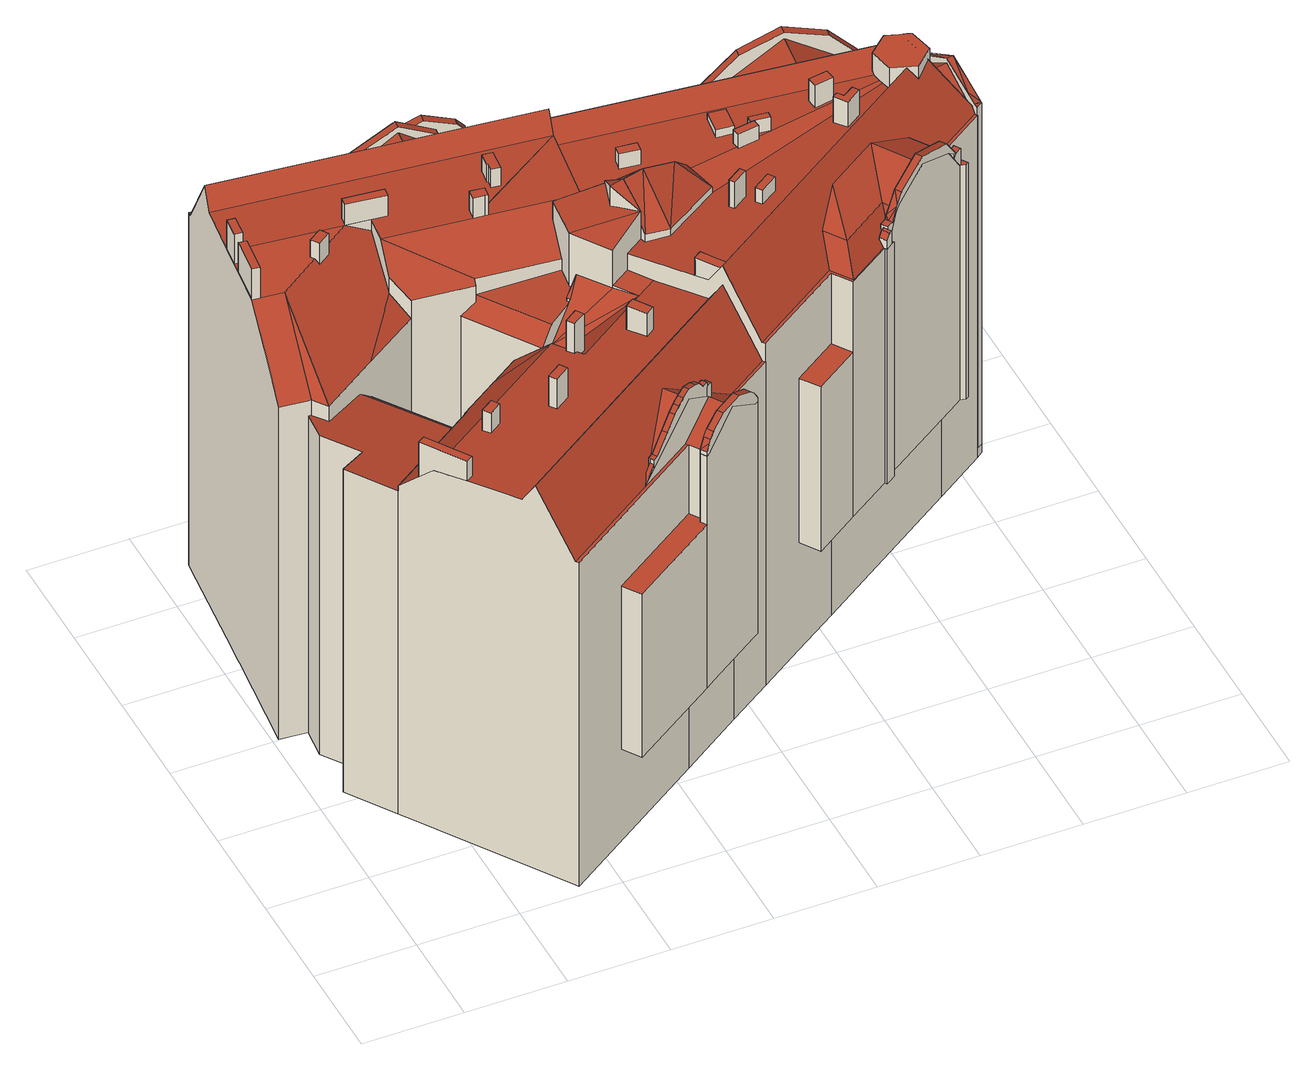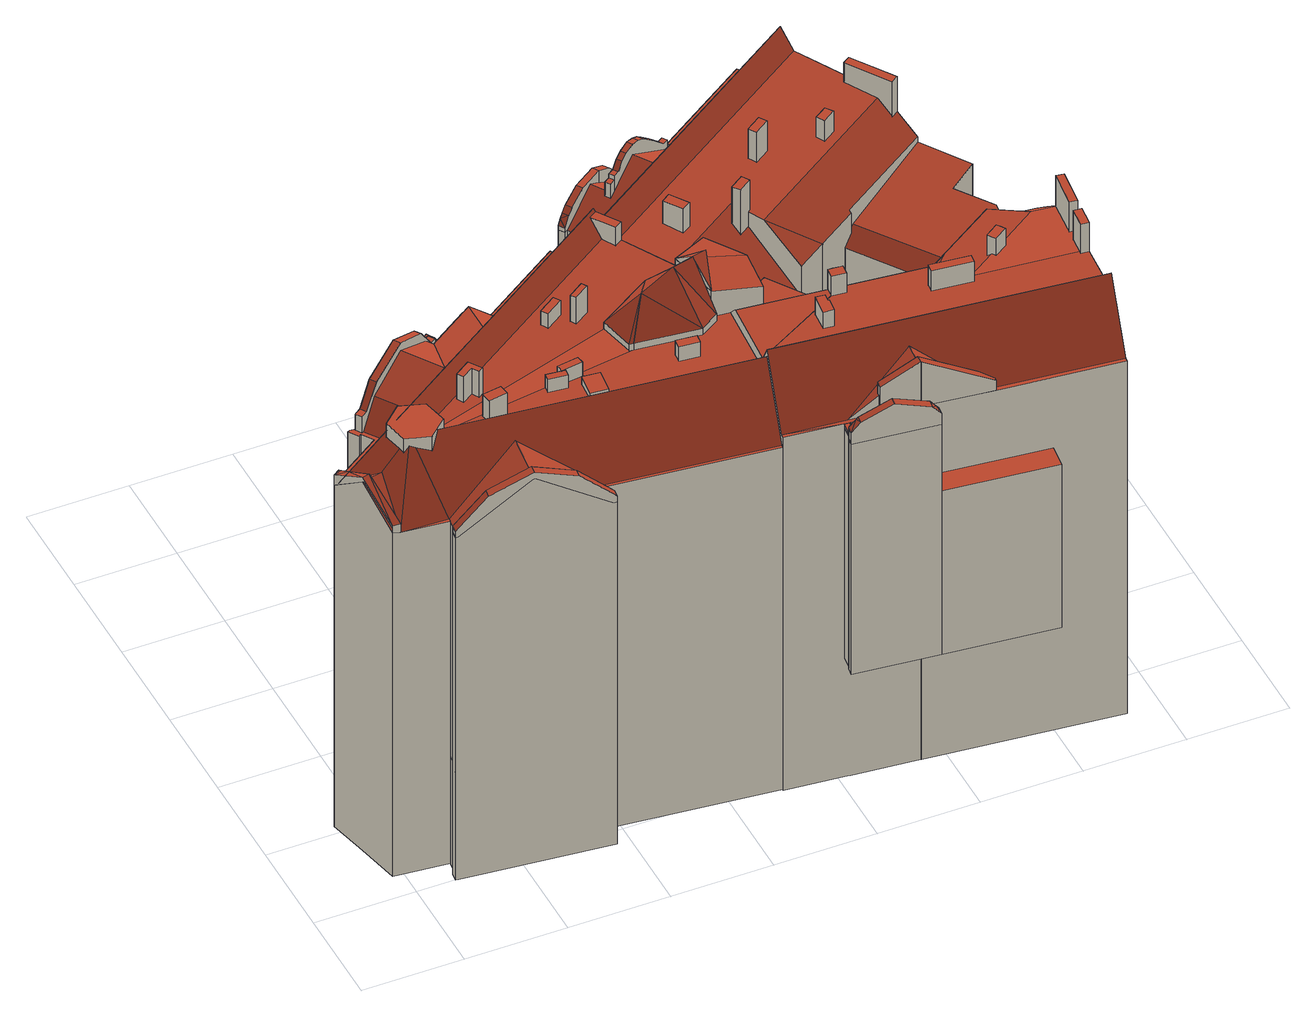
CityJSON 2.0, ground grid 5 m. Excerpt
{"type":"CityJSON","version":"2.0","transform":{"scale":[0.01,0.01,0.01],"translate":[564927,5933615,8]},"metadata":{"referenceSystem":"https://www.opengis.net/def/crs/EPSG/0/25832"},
"CityObjects":{
"building1":{"type":"Building","attributes":{"Grundfläche 2D":563.41,"Grundhöhe NN":8.93,"_sourceDataset":"Hamburg LoD3.0-HH Area 1 (2023), tile 6433","_sourceUrl":"https://suche.transparenz.hamburg.de/dataset/3d-gebaeudemodell-lod3-0-hh-hamburg5"},"children":["building1-1","building1-2","building1-3","building1-4","building1-5","building1-6","building1-7","building1-8","building1-9","building1-10","building1-11","building1-12","building1-13","building1-14","building1-15","building1-16","building1-17","building1-18","building1-19","building1-20","building1-21","building1-22","building1-23","building1-24","building1-25","building1-26","building1-27","building1-28","building1-29","building1-30","building1-31","building1-32","building1-33","building1-34"],"geometry":[{"type":"MultiSurface","lod":"3","boundaries":[[[0,1,2]],[[0,2,3]],[[1,4,2]],[[4,5,2]],[[6,7,8,9,5]],[[10,11,3,2]],[[4,6,5]],[[12,13,5,9,14]],[[13,15,5]],[[15,10,2]],[[5,15,2]],[[16,17,18,19]],[[20,21,22,23,24,25,26,27,28,29,30,31]],[[32,30,29,28,27,26,33,34]],[[35,36,37,38,39,40,41,42,30,32,34,43]],[[44,45,46,47,48,49]],[[50,44,49,48,51,52]],[[53,54,55,56,57,58,59,60,61,62,63]],[[59,64,60]],[[60,64,65,66]],[[60,66,65,67]],[[67,68,69,70,71]],[[60,67,71,70,72]],[[69,73,74]],[[75,74,73,76,77,78,79]],[[77,76,80,81]],[[16,19,75,79,78,82,83]],[[83,82,84,85]],[[86,45,44,87]],[[88,86,87]],[[42,41,40,89,90,91,92,30]],[[93,94,95,96,97,45,86]],[[98,88,87,44,50,62,61,60,99,100,92,91,90,101]],[[18,102,103,104,105,106,107,74,75,19]],[[69,74,107,106,108]],[[70,69,108,106,109]],[[100,99,60,72,70,109,106,92]],[[110,111,112,113,114,115,116,117,118,119,120,121,122,123]],[[14,8,124,125,126,127]],[[126,128,129,127]],[[130,131,132,133,134,135,136]],[[136,137,138,139,21,140,141,142,143,144,145,146,130]],[[147,148,149,150,151]],[[152,153,154,155]],[[152,155,156,157,158,159,160,161]],[[159,158,162,163,164,165,166,167,168,169,170,171]],[[172,161,173,174,175]],[[174,171,176,172,175]],[[152,161,172,176,171,170,169,151,150]],[[177,178,179,180,181,130,146,148,147]],[[145,148,146]],[[144,143,141,140,182,148,145]],[[142,141,143,144,143]],[[183,184,185,186,187,188,189,180,179,178,190]],[[187,186,185,191,192,193,194]],[[195,196,197,198,199,180,189,188,187]],[[198,197,200]],[[194,195,187]],[[201,202,203,204,205,206,207,208]],[[209,210,201,208,207,211,212,213,214,215,216,217,218]],[[219,220,221,222,223,224,225]],[[226,227,228,229]],[[230,231,232,233,234,235,219,225,227,226,236,237,238,239,240]],[[241,242,243,244,245,246,247,230,240,239,248,249,250,251]],[[251,250,252,253]],[[242,241,254,255]],[[217,216,256,257]],[[258,259,260]],[[258,260,261,262,263]],[[262,264,217]],[[262,217,263]],[[265,266,267,202,201]],[[243,268,269,270,222,271,272,245,244]],[[215,214,273,274]],[[273,223,222,270,269,268,243,242,255,274]],[[264,275,276,277,278,279,218,217]],[[103,280,20,31,30,106,105,104]],[[94,93,98,101,281,282,283,284,285,286,287,288,96,95]],[[46,45,97,96,47]],[[62,50,52,51,289,290,53,63]],[[106,30,92]],[[93,86,88,98]],[[291,261,292,293,294,295,296,297]],[[298,299,291,297,300,301]],[[302,303,304,305,306,307]],[[308,309,310,311,312,313,314]],[[315,316,317,318,312,311,319,320,321]],[[314,322,308]],[[323,324,325,326,327,328]],[[329,330,331,332]],[[181,180,199]],[[159,171,174,173,161,160]],[[131,130,181,199,198]],[[131,198,200,132]],[[201,210,209,218,279,278,277,265]],[[257,263,217]],[[222,221,220,219,235,234,233,232,231,230,247,246,245,272,271]],[[3,33,26,0]],[[0,26,25,1]],[[24,4,1,25]],[[23,6,4,24]],[[7,6,23,22]],[[13,12,37,36]],[[13,36,35,15]],[[43,10,15,35]],[[34,33,3,11,10,43]],[[140,21,20,280,103,102,18,17,333,334,154,153,152,150,149,148,182]],[[155,154,334,335,336,337,338,339,340,341,115,114,113,112,162,158,157,156]],[[111,163,162,112]],[[342,338,337,343]],[[344,168,167,166,165,164,163,111,110,123,122,327,326,345,346,347,342,343,348]],[[349,350,351,352,353,354,192,191,185,184,183,190,178,177,147,151,169,168,344]],[[320,194,193,192,354,355,321]],[[195,194,320,319]],[[310,309,356,357,200,197,196,195,319,311]],[[357,358,359,298,301,135,134,133,132,200]],[[136,135,301,300]],[[296,138,137,136,300,297]],[[261,291,299,264,262]],[[275,264,299,298,359,360]],[[361,362,363,224,223,273,214,213,212,211,207,206,205,318,364,365]],[[366,367,302,307,225,224,363,368]],[[369,370,371,372,252,250,249,248,239,238,237,236,226,229,304,373,374]],[[227,225,307,306]],[[229,228,305,304]],[[228,227,306,305]],[[253,252,372,375]],[[241,251,376,377]],[[251,253,375,376]],[[254,241,377,378,379]],[[259,258,294,293]],[[260,259,293,292]],[[260,292,261]],[[276,275,360,380,381,382,383,267,266,265,277]],[[384,202,267,383]],[[322,314,203,202,384,385]],[[204,203,314,313]],[[312,318,205,204,313]],[[303,302,367,386]],[[304,303,386,373]],[[215,274,255,254,281,101,90,89,40,39,38,256,216]],[[330,329,282,281,254,379,387,388,389,390]],[[284,283,332,391,392]],[[393,288,287,286,285,394,395]],[[396,53,290,289,51,48,47,96,397,398]],[[283,282,329,332]],[[285,284,392,394]],[[96,288,393,397]],[[53,396,399,54]],[[55,54,399,400]],[[401,59,58,402,403,404]],[[404,405,406,65,64,59,401]],[[56,55,400,407]],[[58,57,408,402]],[[56,407,408,57]],[[409,410,68,67,65,406]],[[73,69,68,410,411,412]],[[81,413,414,415,416,417,84,82,78,77]],[[418,76,73,412,411,419]],[[413,81,80,420,421,414]],[[420,80,76,418,419,421]],[[422,85,84,417,416,423]],[[424,16,83,425,426,427]],[[425,83,85,422,423,426]],[[17,16,424,427,333]],[[428,315,321,355]],[[429,316,315,428]],[[364,318,317,430]],[[430,317,316,429]],[[431,308,322,385]],[[356,309,308,431]],[[432,116,115,341]],[[433,118,117,434]],[[434,117,116,432]],[[119,118,433,435,324]],[[120,119,324,323]],[[122,121,328,327]],[[121,120,323,328]],[[436,325,324,435]],[[345,326,325,436]],[[331,330,390,437]],[[332,331,437,391]],[[138,296,295,126,125,139]],[[258,263,257,129,128,126,295,294]],[[256,38,37,12,127,129,257]],[[8,7,124]],[[12,14,127]],[[22,21,139,125,124,7]],[[378,377,366,368]],[[403,402,438,439]],[[439,438,440,441,442,443]],[[402,389,388,403]],[[442,441,390,387]],[[419,411,410,409,406,405,404,403,439,443,442,387,379,378,368,363,362,361,365,364,430,429,428,355,354,353,352,351,350,349,344,348,343,337,336,335,334,333,427,426,423,416,415,414,421],[356,431,385,384,383,382,381,380,360,359,358,357]],[[345,436,435,433,434,432,341,340,339,338,342,347,346]],[[422,425,424,412,418,420,413,417]],[[386,367,366,377,376,375,372,371,370,369,374,373]],[[402,408,407,400,399,396,398,397,393,395,394,392,391,437,390,389]]],"semantics":{"surfaces":[{"type":"RoofSurface"},{"type":"WallSurface"},{"type":"GroundSurface"},{"type":"OuterFloorSurface"},{"type":"OuterCeilingSurface"}],"values":[0,0,0,0,0,0,0,0,0,0,0,0,0,0,0,0,0,0,0,0,0,0,0,0,0,0,0,0,0,0,0,0,0,0,0,0,0,0,0,0,0,0,0,0,0,0,0,0,0,0,0,0,0,0,0,0,0,0,0,0,0,0,0,0,0,0,0,0,0,0,0,0,0,0,0,0,0,0,0,0,0,0,0,0,0,0,0,0,0,0,1,1,1,1,1,1,1,1,1,1,1,1,1,1,1,1,1,1,1,1,1,1,1,1,1,1,1,1,1,1,1,1,1,1,1,1,1,1,1,1,1,1,1,1,1,1,1,1,1,1,1,1,1,1,1,1,1,1,1,1,1,1,1,1,1,1,1,1,1,1,1,1,1,1,1,1,1,1,1,1,1,1,1,1,1,1,1,1,1,1,1,1,1,1,1,1,1,1,1,1,1,1,1,2,2,3,4,4]}}]},
"building1-1":{"type":"BuildingInstallation","attributes":{"relationToConstruction":"outside","_sourceDataset":"Hamburg LoD3.0-HH Area 1 (2023), tile 6433","_sourceUrl":"https://suche.transparenz.hamburg.de/dataset/3d-gebaeudemodell-lod3-0-hh-hamburg5"},"parents":["building1"],"geometry":[{"type":"MultiSurface","lod":"3","boundaries":[[[444,445,446]],[[445,447,448,446]],[[449,448,447,445]],[[450,451,452,449]],[[452,448,449]],[[453,454,451]],[[454,455,452,451]],[[446,68,69,444]],[[449,445,444,69,71,72,99,61,59,453,451,450]],[[452,455,454,456,457,64,66,67,68,446,448]],[[454,453,59,401,456]]],"semantics":{"surfaces":[{"type":"RoofSurface"},{"type":"WallSurface"}],"values":[0,0,0,0,0,0,0,1,1,1,1]}}]},
"building1-2":{"type":"BuildingInstallation","attributes":{"relationToConstruction":"outside","_sourceDataset":"Hamburg LoD3.0-HH Area 1 (2023), tile 6433","_sourceUrl":"https://suche.transparenz.hamburg.de/dataset/3d-gebaeudemodell-lod3-0-hh-hamburg5"},"parents":["building1"],"geometry":[{"type":"MultiSurface","lod":"3","boundaries":[[[458,459,460,461,462,463]],[[464,465,458,463,462,466,467]],[[461,468,469,466,462]],[[465,285,286,287,459,458]],[[94,284,285,465,464,467,466,469]],[[95,460,459,287]]],"semantics":{"surfaces":[{"type":"RoofSurface"},{"type":"WallSurface"}],"values":[0,0,1,1,1,1]}}]},
"building1-3":{"type":"BuildingInstallation","attributes":{"relationToConstruction":"outside","_sourceDataset":"Hamburg LoD3.0-HH Area 1 (2023), tile 6433","_sourceUrl":"https://suche.transparenz.hamburg.de/dataset/3d-gebaeudemodell-lod3-0-hh-hamburg5"},"parents":["building1"],"geometry":[{"type":"MultiSurface","lod":"3","boundaries":[[[470,471,472,473,474]],[[475,473,472,476]],[[477,478,471,470,474,479]],[[479,474,473,475]],[[476,472,471,478]]],"semantics":{"surfaces":[{"type":"RoofSurface"},{"type":"WallSurface"}],"values":[0,1,1,1,1]}}]},
"building1-4":{"type":"BuildingInstallation","attributes":{"relationToConstruction":"outside","_sourceDataset":"Hamburg LoD3.0-HH Area 1 (2023), tile 6433","_sourceUrl":"https://suche.transparenz.hamburg.de/dataset/3d-gebaeudemodell-lod3-0-hh-hamburg5"},"parents":["building1"],"geometry":[{"type":"MultiSurface","lod":"3","boundaries":[[[480,481,482,483,484,485]],[[486,484,483,487]],[[488,485,484,486]],[[489,490,481,480,485,488]],[[491,487,483,482,481,490]]],"semantics":{"surfaces":[{"type":"RoofSurface"},{"type":"WallSurface"}],"values":[0,1,1,1,1]}}]},
"building1-5":{"type":"BuildingInstallation","attributes":{"relationToConstruction":"outside","_sourceDataset":"Hamburg LoD3.0-HH Area 1 (2023), tile 6433","_sourceUrl":"https://suche.transparenz.hamburg.de/dataset/3d-gebaeudemodell-lod3-0-hh-hamburg5"},"parents":["building1"],"geometry":[{"type":"MultiSurface","lod":"3","boundaries":[[[492,493,494,495]],[[496,492,495,497]],[[498,493,492,496]],[[499,494,493,498]],[[497,495,494,499]]],"semantics":{"surfaces":[{"type":"RoofSurface"},{"type":"WallSurface"}],"values":[0,1,1,1,1]}}]},
"building1-6":{"type":"BuildingInstallation","attributes":{"relationToConstruction":"outside","_sourceDataset":"Hamburg LoD3.0-HH Area 1 (2023), tile 6433","_sourceUrl":"https://suche.transparenz.hamburg.de/dataset/3d-gebaeudemodell-lod3-0-hh-hamburg5"},"parents":["building1"],"geometry":[{"type":"MultiSurface","lod":"3","boundaries":[[[500,501,502,503]],[[500,504,505,501]],[[502,506,507,503]],[[501,505,506,502]],[[503,507,504,500]]],"semantics":{"surfaces":[{"type":"RoofSurface"},{"type":"WallSurface"}],"values":[0,1,1,1,1]}}]},
"building1-7":{"type":"BuildingInstallation","attributes":{"relationToConstruction":"outside","_sourceDataset":"Hamburg LoD3.0-HH Area 1 (2023), tile 6433","_sourceUrl":"https://suche.transparenz.hamburg.de/dataset/3d-gebaeudemodell-lod3-0-hh-hamburg5"},"parents":["building1"],"geometry":[{"type":"MultiSurface","lod":"3","boundaries":[[[508,509,510,511,512]],[[513,27,514,511,510]],[[511,514,515,512]],[[512,515,28,516,509,508]],[[509,516,513,510]]],"semantics":{"surfaces":[{"type":"RoofSurface"},{"type":"WallSurface"}],"values":[0,1,1,1,1]}}]},
"building1-8":{"type":"BuildingInstallation","attributes":{"relationToConstruction":"outside","_sourceDataset":"Hamburg LoD3.0-HH Area 1 (2023), tile 6433","_sourceUrl":"https://suche.transparenz.hamburg.de/dataset/3d-gebaeudemodell-lod3-0-hh-hamburg5"},"parents":["building1"],"geometry":[{"type":"MultiSurface","lod":"3","boundaries":[[[517,518,519,520]],[[521,517,520,522]],[[523,518,517,521]],[[524,519,518,523]],[[522,520,519,524]]],"semantics":{"surfaces":[{"type":"RoofSurface"},{"type":"WallSurface"}],"values":[0,1,1,1,1]}}]},
"building1-9":{"type":"BuildingInstallation","attributes":{"relationToConstruction":"outside","_sourceDataset":"Hamburg LoD3.0-HH Area 1 (2023), tile 6433","_sourceUrl":"https://suche.transparenz.hamburg.de/dataset/3d-gebaeudemodell-lod3-0-hh-hamburg5"},"parents":["building1"],"geometry":[{"type":"MultiSurface","lod":"3","boundaries":[[[525,526,527,509,528,529]],[[516,530,528,509,527,531]],[[532,529,528,530]],[[529,532,533,525]],[[525,533,534,531,527,526]]],"semantics":{"surfaces":[{"type":"RoofSurface"},{"type":"WallSurface"}],"values":[0,1,1,1,1]}}]},
"building1-10":{"type":"BuildingInstallation","attributes":{"relationToConstruction":"outside","_sourceDataset":"Hamburg LoD3.0-HH Area 1 (2023), tile 6433","_sourceUrl":"https://suche.transparenz.hamburg.de/dataset/3d-gebaeudemodell-lod3-0-hh-hamburg5"},"parents":["building1"],"geometry":[{"type":"MultiSurface","lod":"3","boundaries":[[[535,536,537,538,539,540,541,542,543,544,545]],[[540,546,108,107,547,543,542,541]],[[548,109,546,540,539]],[[549,100,548,539,538]],[[105,550,544,543,547]],[[535,545,544,550,31,29,32,42,551,537,536]],[[91,549,538,537,551]]],"semantics":{"surfaces":[{"type":"RoofSurface"},{"type":"WallSurface"}],"values":[0,1,1,1,1,1,1]}}]},
"building1-11":{"type":"BuildingInstallation","attributes":{"relationToConstruction":"outside","_sourceDataset":"Hamburg LoD3.0-HH Area 1 (2023), tile 6433","_sourceUrl":"https://suche.transparenz.hamburg.de/dataset/3d-gebaeudemodell-lod3-0-hh-hamburg5"},"parents":["building1"],"geometry":[{"type":"MultiSurface","lod":"3","boundaries":[[[552,553,554,555]],[[556,557,558,553,552]],[[555,559,560]],[[559,561,562,560]],[[554,559,555]],[[563,564,556]],[[564,557,556]],[[565,564,563]],[[556,552,555,560,118,119,563]],[[563,119,120,565]],[[553,558,557,564,565,120,121,566,567,568,569,570,571,572,116,117,562,561,559,554]],[[562,117,118,560]]],"semantics":{"surfaces":[{"type":"RoofSurface"},{"type":"WallSurface"}],"values":[0,0,0,0,0,0,0,0,1,1,1,1]}}]},
"building1-12":{"type":"BuildingInstallation","attributes":{"relationToConstruction":"outside","_sourceDataset":"Hamburg LoD3.0-HH Area 1 (2023), tile 6433","_sourceUrl":"https://suche.transparenz.hamburg.de/dataset/3d-gebaeudemodell-lod3-0-hh-hamburg5"},"parents":["building1"],"geometry":[{"type":"MultiSurface","lod":"3","boundaries":[[[567,566,166,165]],[[121,122,166,566]],[[123,165,166,122]],[[123,568,567,165]]],"semantics":{"surfaces":[{"type":"RoofSurface"},{"type":"WallSurface"}],"values":[0,1,1,1]}}]},
"building1-13":{"type":"BuildingInstallation","attributes":{"relationToConstruction":"outside","_sourceDataset":"Hamburg LoD3.0-HH Area 1 (2023), tile 6433","_sourceUrl":"https://suche.transparenz.hamburg.de/dataset/3d-gebaeudemodell-lod3-0-hh-hamburg5"},"parents":["building1"],"geometry":[{"type":"MultiSurface","lod":"3","boundaries":[[[571,156,155,572]],[[157,156,571]],[[570,113,157,571]],[[157,113,114,115,155,156]],[[155,115,116,572]]],"semantics":{"surfaces":[{"type":"RoofSurface"},{"type":"WallSurface"}],"values":[0,0,1,1,1]}}]},
"building1-14":{"type":"BuildingInstallation","attributes":{"relationToConstruction":"outside","_sourceDataset":"Hamburg LoD3.0-HH Area 1 (2023), tile 6433","_sourceUrl":"https://suche.transparenz.hamburg.de/dataset/3d-gebaeudemodell-lod3-0-hh-hamburg5"},"parents":["building1"],"geometry":[{"type":"MultiSurface","lod":"3","boundaries":[[[573,574,9]],[[574,575,127,9]],[[573,124,576,574]],[[574,576,577,127,575]],[[8,124,573,9]],[[14,9,127]]],"semantics":{"surfaces":[{"type":"RoofSurface"},{"type":"WallSurface"}],"values":[0,0,1,1,1,1]}}]},
"building1-15":{"type":"BuildingInstallation","attributes":{"relationToConstruction":"outside","_sourceDataset":"Hamburg LoD3.0-HH Area 1 (2023), tile 6433","_sourceUrl":"https://suche.transparenz.hamburg.de/dataset/3d-gebaeudemodell-lod3-0-hh-hamburg5"},"parents":["building1"],"geometry":[{"type":"MultiSurface","lod":"3","boundaries":[[[578,579,580,581,582,583,584]],[[581,585,586,587,583,582]],[[583,587,588,584]],[[578,589,590,579]],[[584,588,589,578]],[[579,590,591,580]],[[580,591,585,581]]],"semantics":{"surfaces":[{"type":"RoofSurface"},{"type":"WallSurface"}],"values":[0,1,1,1,1,1,1]}}]},
"building1-16":{"type":"BuildingInstallation","attributes":{"relationToConstruction":"outside","_sourceDataset":"Hamburg LoD3.0-HH Area 1 (2023), tile 6433","_sourceUrl":"https://suche.transparenz.hamburg.de/dataset/3d-gebaeudemodell-lod3-0-hh-hamburg5"},"parents":["building1"],"geometry":[{"type":"MultiSurface","lod":"3","boundaries":[[[592,593,594,595,596,597,598,599]],[[600,596,595,141]],[[596,600,601,597]],[[597,601,146,598]],[[598,146,145,144,143,593,592,599]],[[593,143,142,141,595,594]]],"semantics":{"surfaces":[{"type":"RoofSurface"},{"type":"WallSurface"}],"values":[0,1,1,1,1,1]}}]},
"building1-17":{"type":"BuildingInstallation","attributes":{"relationToConstruction":"outside","_sourceDataset":"Hamburg LoD3.0-HH Area 1 (2023), tile 6433","_sourceUrl":"https://suche.transparenz.hamburg.de/dataset/3d-gebaeudemodell-lod3-0-hh-hamburg5"},"parents":["building1"],"geometry":[{"type":"MultiSurface","lod":"3","boundaries":[[[602,603,604,605,606,607]],[[606,608,609,610,611,612,613,614,615,602,607]],[[616,613,612,170]],[[602,615,614,613,616,176,175,617,603]],[[162,606,605,158]],[[606,162,163,608]],[[608,163,164,165,166,167,611,610,609]],[[170,612,611,167]],[[603,617,173,160,158,605,604]]],"semantics":{"surfaces":[{"type":"RoofSurface"},{"type":"WallSurface"}],"values":[0,0,1,1,1,1,1,1,1]}}]},
"building1-18":{"type":"BuildingInstallation","attributes":{"relationToConstruction":"outside","_sourceDataset":"Hamburg LoD3.0-HH Area 1 (2023), tile 6433","_sourceUrl":"https://suche.transparenz.hamburg.de/dataset/3d-gebaeudemodell-lod3-0-hh-hamburg5"},"parents":["building1"],"geometry":[{"type":"MultiSurface","lod":"3","boundaries":[[[618,619,620,621,622,623]],[[621,185,186,622]],[[622,186,624,625,618,623]],[[183,619,618,625]],[[619,183,184,185,621,620]]],"semantics":{"surfaces":[{"type":"RoofSurface"},{"type":"WallSurface"}],"values":[0,1,1,1,1]}}]},
"building1-19":{"type":"BuildingInstallation","attributes":{"relationToConstruction":"outside","_sourceDataset":"Hamburg LoD3.0-HH Area 1 (2023), tile 6433","_sourceUrl":"https://suche.transparenz.hamburg.de/dataset/3d-gebaeudemodell-lod3-0-hh-hamburg5"},"parents":["building1"],"geometry":[{"type":"MultiSurface","lod":"3","boundaries":[[[626,627,628,629,630,631]],[[629,628,177,178,190,630]],[[630,190,632,631]],[[179,633,627,626,631,632]],[[627,633,177,628]]],"semantics":{"surfaces":[{"type":"RoofSurface"},{"type":"WallSurface"}],"values":[0,1,1,1,1]}}]},
"building1-20":{"type":"BuildingInstallation","attributes":{"relationToConstruction":"outside","_sourceDataset":"Hamburg LoD3.0-HH Area 1 (2023), tile 6433","_sourceUrl":"https://suche.transparenz.hamburg.de/dataset/3d-gebaeudemodell-lod3-0-hh-hamburg5"},"parents":["building1"],"geometry":[{"type":"MultiSurface","lod":"3","boundaries":[[[634,635,636,637,638,639]],[[189,640,638,637,636,641]],[[642,639,638,640]],[[188,643,635,634,639,642]],[[641,636,635,643]]],"semantics":{"surfaces":[{"type":"RoofSurface"},{"type":"WallSurface"}],"values":[0,1,1,1,1]}}]},
"building1-21":{"type":"BuildingInstallation","attributes":{"relationToConstruction":"outside","_sourceDataset":"Hamburg LoD3.0-HH Area 1 (2023), tile 6433","_sourceUrl":"https://suche.transparenz.hamburg.de/dataset/3d-gebaeudemodell-lod3-0-hh-hamburg5"},"parents":["building1"],"geometry":[{"type":"MultiSurface","lod":"3","boundaries":[[[644,645,646,647]],[[645,180,181,648,646]],[[649,647,646,648]],[[647,649,650,644]],[[644,650,180,645]]],"semantics":{"surfaces":[{"type":"RoofSurface"},{"type":"WallSurface"}],"values":[0,1,1,1,1]}}]},
"building1-22":{"type":"BuildingInstallation","attributes":{"relationToConstruction":"outside","_sourceDataset":"Hamburg LoD3.0-HH Area 1 (2023), tile 6433","_sourceUrl":"https://suche.transparenz.hamburg.de/dataset/3d-gebaeudemodell-lod3-0-hh-hamburg5"},"parents":["building1"],"geometry":[{"type":"MultiSurface","lod":"3","boundaries":[[[651,652,653,654,655]],[[654,653,656,657]],[[657,656,658,659,660,661]],[[660,662,663,664,661]],[[664,663,665,666]],[[667,668,651,669]],[[667,669,670]],[[651,655,669]],[[666,665,671,672,673]],[[672,674,673]],[[667,253,251,675,676,240,677,659,658,656,653,652,651,668]],[[659,677,678,660]],[[679,227,228,672,671,665,663,662,660,678,680]],[[654,657,661,664,666,673,674,229,226,236,237,238,239,248,249,250,252,670,669,655]],[[672,228,229,674]],[[670,252,253,667]]],"semantics":{"surfaces":[{"type":"RoofSurface"},{"type":"WallSurface"}],"values":[0,0,0,0,0,0,0,0,0,0,1,1,1,1,1,1]}}]},
"building1-23":{"type":"BuildingInstallation","attributes":{"relationToConstruction":"outside","_sourceDataset":"Hamburg LoD3.0-HH Area 1 (2023), tile 6433","_sourceUrl":"https://suche.transparenz.hamburg.de/dataset/3d-gebaeudemodell-lod3-0-hh-hamburg5"},"parents":["building1"],"geometry":[{"type":"MultiSurface","lod":"3","boundaries":[[[681,682,683,684]],[[685,682,681,686]],[[686,681,684,687]],[[688,683,682,685]],[[687,684,683,688]]],"semantics":{"surfaces":[{"type":"RoofSurface"},{"type":"WallSurface"}],"values":[0,1,1,1,1]}}]},
"building1-24":{"type":"BuildingInstallation","attributes":{"relationToConstruction":"outside","_sourceDataset":"Hamburg LoD3.0-HH Area 1 (2023), tile 6433","_sourceUrl":"https://suche.transparenz.hamburg.de/dataset/3d-gebaeudemodell-lod3-0-hh-hamburg5"},"parents":["building1"],"geometry":[{"type":"MultiSurface","lod":"3","boundaries":[[[689,690,691,692]],[[692,693,694,689]],[[695,690,689,694]],[[690,695,696,691]],[[693,692,691,696]]],"semantics":{"surfaces":[{"type":"RoofSurface"},{"type":"WallSurface"}],"values":[0,1,1,1,1]}}]},
"building1-25":{"type":"BuildingInstallation","attributes":{"relationToConstruction":"outside","_sourceDataset":"Hamburg LoD3.0-HH Area 1 (2023), tile 6433","_sourceUrl":"https://suche.transparenz.hamburg.de/dataset/3d-gebaeudemodell-lod3-0-hh-hamburg5"},"parents":["building1"],"geometry":[{"type":"MultiSurface","lod":"3","boundaries":[[[697,698,699,700]],[[697,701,702,698]],[[703,700,699,704]],[[704,699,698,702]],[[700,703,701,697]]],"semantics":{"surfaces":[{"type":"RoofSurface"},{"type":"WallSurface"}],"values":[0,1,1,1,1]}}]},
"building1-26":{"type":"BuildingInstallation","attributes":{"relationToConstruction":"outside","_sourceDataset":"Hamburg LoD3.0-HH Area 1 (2023), tile 6433","_sourceUrl":"https://suche.transparenz.hamburg.de/dataset/3d-gebaeudemodell-lod3-0-hh-hamburg5"},"parents":["building1"],"geometry":[{"type":"MultiSurface","lod":"3","boundaries":[[[705,706,707,708,709,710]],[[711,712,713,714]],[[714,713,715,716]],[[716,715,717,718,719]],[[718,717,720,721]],[[721,720,722,723]],[[723,722,724,725]],[[725,724,726,727]],[[728,729,727,726,730,731,732]],[[706,705,712,711]],[[244,268,733,731,730,726,724,722,720,717,715,713,712,705,710,709,734,735,736]],[[711,714,716,719,718,721,723,725,727,729,737,271,272,245,246,247,738,707,706]],[[707,738,739,734,709,708]],[[731,733,269,732]],[[269,740,741,728,732]],[[728,741,737,729]]],"semantics":{"surfaces":[{"type":"RoofSurface"},{"type":"WallSurface"}],"values":[0,0,0,0,0,0,0,0,0,0,1,1,1,1,1,1]}}]},
"building1-27":{"type":"BuildingInstallation","attributes":{"relationToConstruction":"outside","_sourceDataset":"Hamburg LoD3.0-HH Area 1 (2023), tile 6433","_sourceUrl":"https://suche.transparenz.hamburg.de/dataset/3d-gebaeudemodell-lod3-0-hh-hamburg5"},"parents":["building1"],"geometry":[{"type":"MultiSurface","lod":"3","boundaries":[[[741,742,743,222,737]],[[741,740,270,743,742]],[[271,737,222]]],"semantics":{"surfaces":[{"type":"RoofSurface"},{"type":"WallSurface"}],"values":[0,1,1]}}]},
"building1-28":{"type":"BuildingInstallation","attributes":{"relationToConstruction":"outside","_sourceDataset":"Hamburg LoD3.0-HH Area 1 (2023), tile 6433","_sourceUrl":"https://suche.transparenz.hamburg.de/dataset/3d-gebaeudemodell-lod3-0-hh-hamburg5"},"parents":["building1"],"geometry":[{"type":"MultiSurface","lod":"3","boundaries":[[[744,745,734,739,738,746]],[[745,747,735,734]],[[230,748,744,746,738,247]],[[745,744,748,747]]],"semantics":{"surfaces":[{"type":"RoofSurface"},{"type":"WallSurface"}],"values":[0,1,1,1]}}]},
"building1-29":{"type":"BuildingInstallation","attributes":{"relationToConstruction":"outside","_sourceDataset":"Hamburg LoD3.0-HH Area 1 (2023), tile 6433","_sourceUrl":"https://suche.transparenz.hamburg.de/dataset/3d-gebaeudemodell-lod3-0-hh-hamburg5"},"parents":["building1"],"geometry":[{"type":"MultiSurface","lod":"3","boundaries":[[[749,750,751,752,753]],[[212,752,751,750,206,207,211]],[[752,212,754,753]],[[208,755,749,753,754]],[[749,755,206,750]]],"semantics":{"surfaces":[{"type":"RoofSurface"},{"type":"WallSurface"}],"values":[0,1,1,1,1]}}]},
"building1-30":{"type":"BuildingInstallation","attributes":{"relationToConstruction":"outside","_sourceDataset":"Hamburg LoD3.0-HH Area 1 (2023), tile 6433","_sourceUrl":"https://suche.transparenz.hamburg.de/dataset/3d-gebaeudemodell-lod3-0-hh-hamburg5"},"parents":["building1"],"geometry":[{"type":"MultiSurface","lod":"3","boundaries":[[[756,757,758,759,760,761]],[[279,762,757,756,761,763,209]],[[757,762,764,758]],[[210,765,760,759,758,764,278]],[[760,765,763,761]]],"semantics":{"surfaces":[{"type":"RoofSurface"},{"type":"WallSurface"}],"values":[0,1,1,1,1]}}]},
"building1-31":{"type":"BuildingInstallation","attributes":{"relationToConstruction":"outside","_sourceDataset":"Hamburg LoD3.0-HH Area 1 (2023), tile 6433","_sourceUrl":"https://suche.transparenz.hamburg.de/dataset/3d-gebaeudemodell-lod3-0-hh-hamburg5"},"parents":["building1"],"geometry":[{"type":"MultiSurface","lod":"3","boundaries":[[[89,766,767,768,769]],[[768,770,39,769]],[[40,89,769,39]],[[766,41,770,768,767]]],"semantics":{"surfaces":[{"type":"RoofSurface"},{"type":"WallSurface"}],"values":[0,1,1,1]}}]},
"building1-32":{"type":"BuildingInstallation","attributes":{"relationToConstruction":"outside","_sourceDataset":"Hamburg LoD3.0-HH Area 1 (2023), tile 6433","_sourceUrl":"https://suche.transparenz.hamburg.de/dataset/3d-gebaeudemodell-lod3-0-hh-hamburg5"},"parents":["building1"],"geometry":[{"type":"MultiSurface","lod":"3","boundaries":[[[771,772,773,774,775,776]],[[777,778,779,780]],[[780,779,781,782]],[[783,784,785,786,787,788,789,790]],[[776,775,778,777]],[[781,791,792,793]],[[781,793,782]],[[793,792,786]],[[786,792,787]],[[785,793,786]],[[792,788,787]],[[97,794,795,789,788,792,791,781,779,778,775,774,773,796,63,52,49,46]],[[51,776,777,780,782,793,785,784,783,460,95,96,47,48]],[[290,53,797,772,771,776,289]],[[795,468,461,460,783,790,789]],[[796,773,772,797]]],"semantics":{"surfaces":[{"type":"RoofSurface"},{"type":"WallSurface"}],"values":[0,0,0,0,0,0,0,0,0,0,1,1,1,1,1,1]}}]},
"building1-33":{"type":"BuildingInstallation","attributes":{"relationToConstruction":"outside","_sourceDataset":"Hamburg LoD3.0-HH Area 1 (2023), tile 6433","_sourceUrl":"https://suche.transparenz.hamburg.de/dataset/3d-gebaeudemodell-lod3-0-hh-hamburg5"},"parents":["building1"],"geometry":[{"type":"MultiSurface","lod":"3","boundaries":[[[798,799,800,801,802,803]],[[800,804,805,801]],[[802,806,807,803]],[[798,808,809,799]],[[808,798,803,807]],[[804,800,799,809]],[[806,802,801,805]]],"semantics":{"surfaces":[{"type":"RoofSurface"},{"type":"WallSurface"}],"values":[0,1,1,1,1,1,1]}}]},
"building1-34":{"type":"BuildingInstallation","attributes":{"relationToConstruction":"outside","_sourceDataset":"Hamburg LoD3.0-HH Area 1 (2023), tile 6433","_sourceUrl":"https://suche.transparenz.hamburg.de/dataset/3d-gebaeudemodell-lod3-0-hh-hamburg5"},"parents":["building1"],"geometry":[{"type":"MultiSurface","lod":"3","boundaries":[[[810,811,812,813]],[[814,815,811,810]],[[816,817,818,815,814,819]],[[820,813,812,821,822,823]],[[816,819,814,810,813,820,823,81,77,78,82,84]],[[816,84,85,817]],[[80,822,821,812,811,815,818,817,85,83,79,76]],[[822,80,81,823]]],"semantics":{"surfaces":[{"type":"RoofSurface"},{"type":"WallSurface"}],"values":[0,0,0,0,1,1,1,1]}}]}
},
"vertices":[
[2173,1908,2335],[2172,1908,2335],[2078,1782,2492],[2192,1905,2335],[1855,1942,2335],[1903,1739,2549],[1757,1880,2335],[1766,1840,2385],[1775,1799,2438],[1795,1712,2549],[2232,1723,2335],[2232,1725,2335],[1823,1587,2375],[1830,1557,2335],[1811,1638,2446],[1948,1544,2335],[2570,2467,2086],[1751,2556,2086],[1749,2540,2086],[2569,2452,2086],[1721,2279,2322],[1675,1850,2289],[1766,1840,2289],[1757,1880,2292],[1855,1942,2297],[2172,1908,2297],[2173,1908,2297],[2458,1955,2303],[2564,1972,2305],[3207,2078,2319],[3351,2102,2322],[3198,2119,2322],[3212,2055,2319],[2192,1905,2297],[2232,1725,2297],[1948,1544,2297],[1830,1557,2291],[1823,1587,2289],[1729,1524,2289],[1922,1235,2316],[1962,1175,2322],[2000,1200,2322],[3220,2015,2322],[2232,1723,2298],[2992,1702,2329],[2919,1427,2226],[2942,1392,2226],[2962,1362,2226],[3140,1480,2329],[3119,1511,2329],[3207,1773,2226],[3322,1602,2226],[3302,1633,2226],[3400,1654,2086],[3430,1649,2086],[3442,1657,2086],[3410,1705,2086],[3398,1697,2086],[3359,1755,2086],[3609,1923,2086],[3623,1952,2086],[3605,1940,2086],[3331,1757,2086],[3379,1684,2086],[3640,1947,2081],[3644,1949,2080],[3640,1950,2081],[3597,2149,2240],[3551,2361,2094],[3514,2365,2086],[3495,2127,2240],[3562,2141,2240],[3594,1991,2120],[3285,2390,2086],[3283,2374,2086],[2916,2271,2329],[3293,2461,2086],[3297,2501,2086],[2945,2540,2329],[2940,2499,2329],[3307,2460,2086],[3311,2500,2086],[2582,2579,2086],[2578,2539,2086],[2565,2581,2086],[2560,2541,2086],[2672,1262,2226],[2722,1522,2329],[2601,1368,2226],[1996,1123,2422],[2001,1116,2436],[3294,1980,2436],[3396,2048,2436],[2654,1156,2086],[2863,1296,2086],[2896,1317,2086],[2912,1328,2086],[2915,1375,2152],[2585,1259,2086],[3601,1961,2120],[3424,2036,2393],[2115,945,2086],[1728,2346,2423],[1727,2338,2436],[3201,2178,2436],[3246,2173,2436],[3372,2159,2436],[3359,2191,2385],[3388,2182,2398],[3417,2147,2364],[1111,2629,2127],[1114,2629,2127],[1116,2628,2127],[1440,2594,2127],[1445,2593,2127],[1469,2591,2127],[1477,2667,2127],[1483,2666,2127],[1488,2707,2127],[1072,2751,2127],[1067,2711,2127],[1079,2710,2127],[1071,2633,2127],[1105,2629,2127],[1766,1840,2436],[1525,1866,2397],[1502,1644,2397],[1823,1587,2449],[1522,1612,2397],[1627,1456,2397],[756,2005,2349],[743,1888,2221],[809,1800,2134],[1034,1776,2134],[1038,1775,2134],[1107,1768,2134],[1109,1790,2158],[1117,1789,2158],[1513,1747,2158],[1525,1866,2288],[1681,1906,2349],[1253,1952,2349],[1237,1954,2349],[1236,1954,2349],[1230,1954,2349],[1190,1959,2349],[1183,1959,2349],[133,2453,2378],[1722,2283,2378],[1727,2338,2470],[1728,2346,2483],[140,2516,2483],[1749,2540,2147],[1751,2556,2147],[1751,2560,2147],[1469,2591,2148],[1445,2593,2148],[1440,2594,2148],[1302,2608,2148],[1114,2608,2147],[1300,2588,2147],[1443,2573,2147],[1116,2628,2148],[1114,2629,2148],[1111,2629,2148],[1105,2629,2148],[1071,2633,2148],[768,2666,2147],[163,2731,2147],[160,2711,2147],[765,2646,2148],[799,2642,2147],[1100,2475,2377],[1300,2588,2247],[1114,2608,2377],[1112,2590,2377],[841,2619,2179],[108,2217,2360],[106,2203,2358],[146,2198,2358],[647,2145,2358],[769,2132,2358],[1721,2279,2378],[91,2059,2354],[89,2041,2354],[71,1873,2349],[110,1868,2349],[221,1856,2349],[435,2001,2354],[500,2045,2355],[97,2116,2356],[47,1648,2151],[31,1506,2026],[167,1492,2026],[181,1490,2026],[235,1419,2026],[512,1603,2026],[522,1610,2026],[743,1888,2128],[769,2132,2292],[809,1800,2026],[1226,1233,2177],[972,1295,1992],[771,1161,1992],[777,1152,2003],[297,831,2003],[355,743,2104],[398,680,2177],[431,702,2177],[1297,1126,2188],[1272,1162,2184],[461,584,2187],[494,536,2192],[606,367,2209],[651,299,2216],[1962,1175,2216],[1804,1411,2192],[1702,1343,2192],[1322,1089,2192],[1573,583,1978],[1380,455,1978],[1355,438,1978],[1292,396,1978],[804,70,1978],[814,56,1978],[1583,569,1978],[1643,479,1978],[1623,509,1978],[1606,497,1978],[1625,467,1978],[1736,692,2107],[1727,686,2100],[1700,668,2078],[1674,651,2058],[1645,631,2035],[1602,603,2001],[1651,484,1984],[1673,499,2002],[1742,545,2057],[1805,588,2107],[1786,617,2107],[1905,785,1978],[1896,799,1978],[1525,719,2214],[1586,628,2214],[1602,603,2214],[1700,668,2136],[1727,686,2114],[1930,671,2006],[1954,687,1987],[1966,695,1978],[1946,724,1978],[1980,704,1978],[1960,734,1978],[2124,931,1978],[2115,945,1978],[1729,1524,2192],[1627,1456,2192],[1522,1612,2171],[1454,1567,2094],[1465,1552,2094],[1450,1542,2078],[1334,1465,1946],[1627,1456,2178],[1273,1424,1876],[1119,1393,1992],[975,1297,1992],[973,1295,1992],[1342,465,2028],[1340,461,2026],[1327,444,2013],[1355,438,2026],[1380,455,2045],[690,241,2326],[2001,1116,2326],[1240,1473,1814],[1235,1470,1814],[1119,1393,1814],[1272,1162,2100],[1297,1126,2146],[1722,2283,2329],[2124,931,2086],[2583,1237,2086],[2647,1142,2086],[2868,1289,2086],[2875,1278,2086],[2892,1289,2086],[2907,1300,2086],[2924,1311,2086],[3361,1628,2156],[3374,1637,2131],[1334,1465,2064],[1465,1552,2079],[1454,1567,2079],[1522,1612,2087],[1502,1644,2087],[1513,1747,2094],[1117,1789,2064],[1038,1775,1979],[1273,1424,1979],[1109,1790,2057],[1107,1768,2040],[1110,254,1579],[1170,163,1579],[1625,467,1579],[1606,497,1579],[1623,509,1579],[1583,569,1579],[815,1191,1830],[522,1610,1830],[512,1603,1840],[453,1564,1904],[753,1136,1904],[777,1152,1878],[771,1161,1878],[151,1337,1953],[277,1157,1953],[140,1066,1975],[297,831,1975],[235,1419,1938],[181,1490,1938],[167,1492,1940],[816,1190,1830],[1067,2711,1738],[1072,2751,1738],[516,2811,1738],[504,2694,1738],[1071,2633,1738],[1079,2710,1738],[2583,1237,1677],[2356,1086,1677],[2420,990,1677],[2647,1142,1677],[1751,2556,93],[1751,2560,93],[1445,2593,93],[1440,2594,93],[1116,2628,93],[1116,2628,787],[1440,2594,787],[1445,2593,787],[1469,2591,787],[1114,2629,787],[1114,2629,93],[163,2731,93],[504,2694,787],[1071,2633,787],[1111,2629,787],[1111,2629,93],[160,2711,93],[108,2217,93],[106,2203,93],[91,2059,93],[89,2041,93],[31,1506,93],[167,1492,93],[522,1610,93],[809,1800,93],[1034,1776,93],[1038,1775,93],[1240,1473,93],[461,584,93],[804,70,93],[814,56,93],[297,831,93],[355,743,93],[1583,569,629],[1110,254,629],[1583,569,93],[1673,499,629],[1954,687,629],[1966,695,629],[1980,704,629],[1625,467,629],[1651,484,629],[1960,734,629],[1946,724,629],[1905,785,629],[1905,785,93],[2124,931,93],[1235,1470,93],[1119,1393,93],[975,1297,93],[973,1295,93],[972,1295,93],[816,1190,93],[1170,163,629],[2356,1086,93],[2583,1237,93],[2583,1237,721],[2356,1086,721],[2647,1142,721],[2868,1289,721],[2924,1311,721],[2875,1278,721],[2892,1289,721],[3400,1654,721],[2912,1328,721],[3374,1637,721],[3430,1649,721],[3442,1657,721],[3609,1923,149],[3359,1755,721],[3359,1755,93],[3609,1923,93],[3640,1947,93],[3644,1949,93],[3410,1705,721],[3398,1697,721],[3597,2149,93],[3551,2361,93],[3285,2390,93],[3285,2390,719],[3311,2500,719],[3311,2500,93],[3297,2501,93],[2565,2581,93],[2565,2581,719],[3293,2461,719],[3293,2461,93],[3307,2460,719],[3307,2460,93],[2560,2541,719],[2560,2541,93],[2570,2467,719],[2578,2539,719],[2578,2539,93],[2570,2467,93],[151,1337,93],[277,1157,93],[140,1066,93],[815,1191,93],[1477,2667,787],[1488,2707,787],[1483,2666,787],[1072,2751,787],[516,2811,787],[2420,990,721],[3349,1770,721],[3349,1770,93],[3331,1757,721],[2347,1100,721],[2347,1100,93],[3331,1757,93],
[3514,2365,2135],[3562,2141,2266],[3551,2361,2135],[3581,2145,2266],[3597,2149,2266],[3594,1991,2176],[3601,1961,2158],[3605,1940,2145],[3640,1950,2138],[3609,1923,2135],[3641,1944,2135],[3640,1947,2136],[3641,1944,149],[3640,1947,149],
[2892,1289,2165],[2907,1300,2165],[2896,1317,2165],[2884,1335,2165],[2869,1325,2165],[2880,1307,2165],[2868,1289,2136],[2875,1278,2136],[2852,1313,2136],[2863,1296,2136],[2884,1335,2124],[2852,1313,2124],
[2341,1622,2460],[2350,1628,2460],[2333,1653,2460],[2257,1602,2460],[2273,1576,2460],[2257,1602,2307],[2333,1653,2307],[2341,1622,2309],[2350,1628,2309],[2273,1576,2309],
[2460,2036,2355],[2483,2033,2355],[2484,2036,2355],[2496,2151,2355],[2410,2160,2355],[2397,2042,2355],[2410,2160,2318],[2496,2151,2318],[2397,2042,2309],[2460,2036,2309],[2483,2033,2309],[2484,2036,2310],
[1925,2035,2392],[2025,2024,2392],[2030,2071,2392],[1930,2082,2392],[1925,2035,2305],[1930,2082,2308],[2025,2024,2305],[2030,2071,2308],
[2460,1635,2397],[2372,1576,2397],[2394,1543,2397],[2482,1602,2397],[2460,1635,2313],[2372,1576,2313],[2394,1543,2317],[2482,1602,2316],
[2564,1972,2386],[2561,1995,2386],[2454,1979,2386],[2460,1941,2386],[2567,1957,2386],[2454,1979,2305],[2460,1941,2303],[2567,1957,2305],[2561,1995,2307],
[2964,2102,2444],[2868,2087,2444],[2876,2036,2444],[2971,2050,2444],[2964,2102,2318],[2971,2050,2315],[2868,2087,2317],[2876,2036,2313],
[2547,2029,2386],[2547,2026,2386],[2544,1996,2386],[2637,1986,2386],[2641,2019,2386],[2637,1986,2307],[2544,1996,2307],[2641,2019,2310],[2547,2029,2310],[2547,2026,2309],
[3207,2078,2443],[3220,2015,2443],[3223,2003,2443],[3344,1964,2443],[3438,2050,2443],[3411,2174,2443],[3388,2182,2443],[3359,2191,2443],[3290,2213,2443],[3196,2128,2443],[3198,2119,2443],[3411,2174,2360],[3290,2213,2360],[3438,2050,2364],[3344,1964,2366],[3196,2128,2338],[3223,2003,2340],
[1287,2728,2306],[1282,2688,2306],[1438,2671,2241],[1442,2711,2241],[1113,2747,2241],[1109,2707,2241],[1113,2706,2243],[1448,2670,2230],[1488,2707,2190],[1477,2667,2198],[1483,2666,2191],[1072,2751,2190],[1079,2710,2205],[1067,2711,2191],[1079,2710,2148],[1113,2706,2148],[1113,2706,2127],[1438,2671,2127],[1448,2670,2127],[1448,2670,2148],[1477,2667,2148],
[1766,1840,2449],[1724,1695,2549],[1748,1669,2525],[1724,1695,2432],[1748,1669,2436],
[1339,2139,2465],[1335,2101,2465],[1380,2096,2465],[1392,2203,2465],[1347,2208,2465],[1340,2208,2465],[1332,2140,2465],[1392,2203,2369],[1347,2208,2369],[1340,2208,2369],[1332,2140,2364],[1339,2139,2364],[1335,2101,2361],[1380,2096,2361],
[1230,1954,2466],[1236,1954,2466],[1237,1954,2466],[1253,1952,2466],[1258,2001,2466],[1188,2009,2466],[1183,1959,2466],[1190,1959,2466],[1258,2001,2352],[1188,2009,2352],
[1112,2590,2410],[1298,2570,2313],[1300,2588,2313],[1302,2608,2313],[1116,2628,2410],[1114,2608,2410],[1114,2629,2409],[1111,2629,2407],[1105,2629,2404],[768,2666,2203],[765,2646,2203],[826,2621,2240],[841,2619,2249],[1066,2595,2383],[826,2621,2179],[1298,2570,2247],
[130,2055,2528],[91,2059,2528],[89,2041,2528],[71,1873,2528],[110,1868,2528],[124,1993,2528],[124,1993,2352],[130,2055,2354],
[146,2198,2528],[148,2213,2528],[108,2217,2528],[106,2203,2528],[97,2116,2528],[137,2112,2528],[137,2112,2356],[148,2213,2360],
[435,2001,2454],[449,1980,2454],[514,2024,2454],[500,2045,2454],[487,2064,2454],[422,2020,2454],[487,2064,2356],[514,2024,2333],[422,2020,2354],[449,1980,2332],
[652,2187,2478],[647,2145,2478],[845,2123,2478],[850,2166,2478],[845,2123,2358],[850,2166,2362],[652,2187,2362],
[1934,716,2053],[1922,708,2067],[1910,701,2080],[1930,671,2080],[1954,687,2053],[1835,651,2126],[1855,621,2126],[1786,617,2126],[1723,575,2126],[1722,575,2126],[1742,545,2126],[1714,570,2121],[1653,529,2080],[1673,499,2080],[1631,514,2053],[1651,484,2053],[1960,734,2002],[1946,724,2030],[1966,695,2031],[1980,704,2004],[1623,509,2037],[1606,497,2002],[1643,479,2038],[1625,467,2004],[1934,716,1987],[1835,651,2066],[1723,575,2057],[1722,575,2057],[1653,529,2001],[1714,570,2050],
[766,870,2300],[703,828,2300],[728,791,2300],[790,832,2300],[703,828,2181],[766,870,2181],[790,832,2185],[728,791,2185],
[1656,1097,2338],[1597,1185,2338],[1554,1157,2338],[1613,1068,2338],[1613,1068,2207],[1656,1097,2207],[1597,1185,2198],[1554,1157,2198],
[1103,888,2371],[1029,839,2371],[1054,801,2371],[1128,851,2371],[1103,888,2196],[1029,839,2196],[1128,851,2199],[1054,801,2199],
[1683,693,2198],[1700,668,2198],[1727,686,2198],[1722,694,2198],[1710,711,2198],[1684,693,2198],[1674,651,2238],[1658,676,2238],[1628,656,2257],[1645,631,2257],[1585,628,2272],[1602,603,2272],[1544,600,2257],[1561,575,2257],[1573,583,2262],[1513,579,2238],[1530,554,2238],[1486,561,2212],[1502,536,2212],[1432,525,2154],[1449,500,2154],[1364,480,2076],[1380,455,2076],[1344,455,2076],[1355,438,2076],[1342,465,2076],[1339,463,2076],[1340,461,2076],[1339,463,2028],[1710,711,2174],[1710,711,2114],[1684,693,2135],[1355,438,2051],[1727,686,2174],[1722,694,2174],[1344,455,2026],[1344,455,2051],
[1327,444,2032],[1311,433,2013],
[1754,704,2174],[1738,729,2174],[1736,692,2174],[1738,729,2092],[1754,704,2092],
[389,766,2307],[355,743,2307],[461,584,2307],[494,536,2307],[528,558,2307],[528,558,2192],[389,766,2104],
[1297,1126,2360],[1351,1162,2360],[1326,1199,2360],[1272,1162,2360],[1260,1154,2360],[1284,1117,2360],[1351,1162,2146],[1284,1117,2188],[1326,1199,2100],[1260,1154,2184],
[2034,1149,2422],[2000,1200,2422],[1960,1260,2422],[1922,1235,2422],[1960,1260,2316],
[3400,1654,2179],[3408,1659,2179],[3388,1690,2179],[3379,1684,2179],[3354,1667,2179],[3374,1637,2179],[3307,1592,2295],[3287,1623,2295],[3119,1511,2373],[3140,1480,2373],[2973,1413,2295],[2994,1383,2295],[2896,1317,2178],[2912,1328,2178],[2928,1338,2178],[2916,1356,2178],[2907,1369,2178],[2903,1366,2178],[2875,1348,2178],[2884,1335,2178],[2942,1392,2243],[2915,1375,2199],[2962,1362,2240],[2903,1366,2152],[2875,1348,2152],[3388,1690,2086],[3408,1659,2086],
[2949,1849,2466],[3029,1903,2466],[3009,1934,2466],[2952,1897,2466],[2931,1928,2466],[2907,1912,2466],[3009,1934,2318],[2952,1897,2318],[2931,1928,2315],[2907,1912,2315],[2949,1849,2321],[3029,1903,2321],
[2945,2540,2365],[2940,2499,2365],[3152,2476,2286],[3157,2517,2286],[2737,2562,2286],[2733,2522,2286],[2565,2581,2121],[2560,2541,2121],[2578,2539,2138],[2582,2579,2138],[3297,2501,2136],[3293,2461,2136],[3307,2460,2121],[3311,2500,2121]
]}
